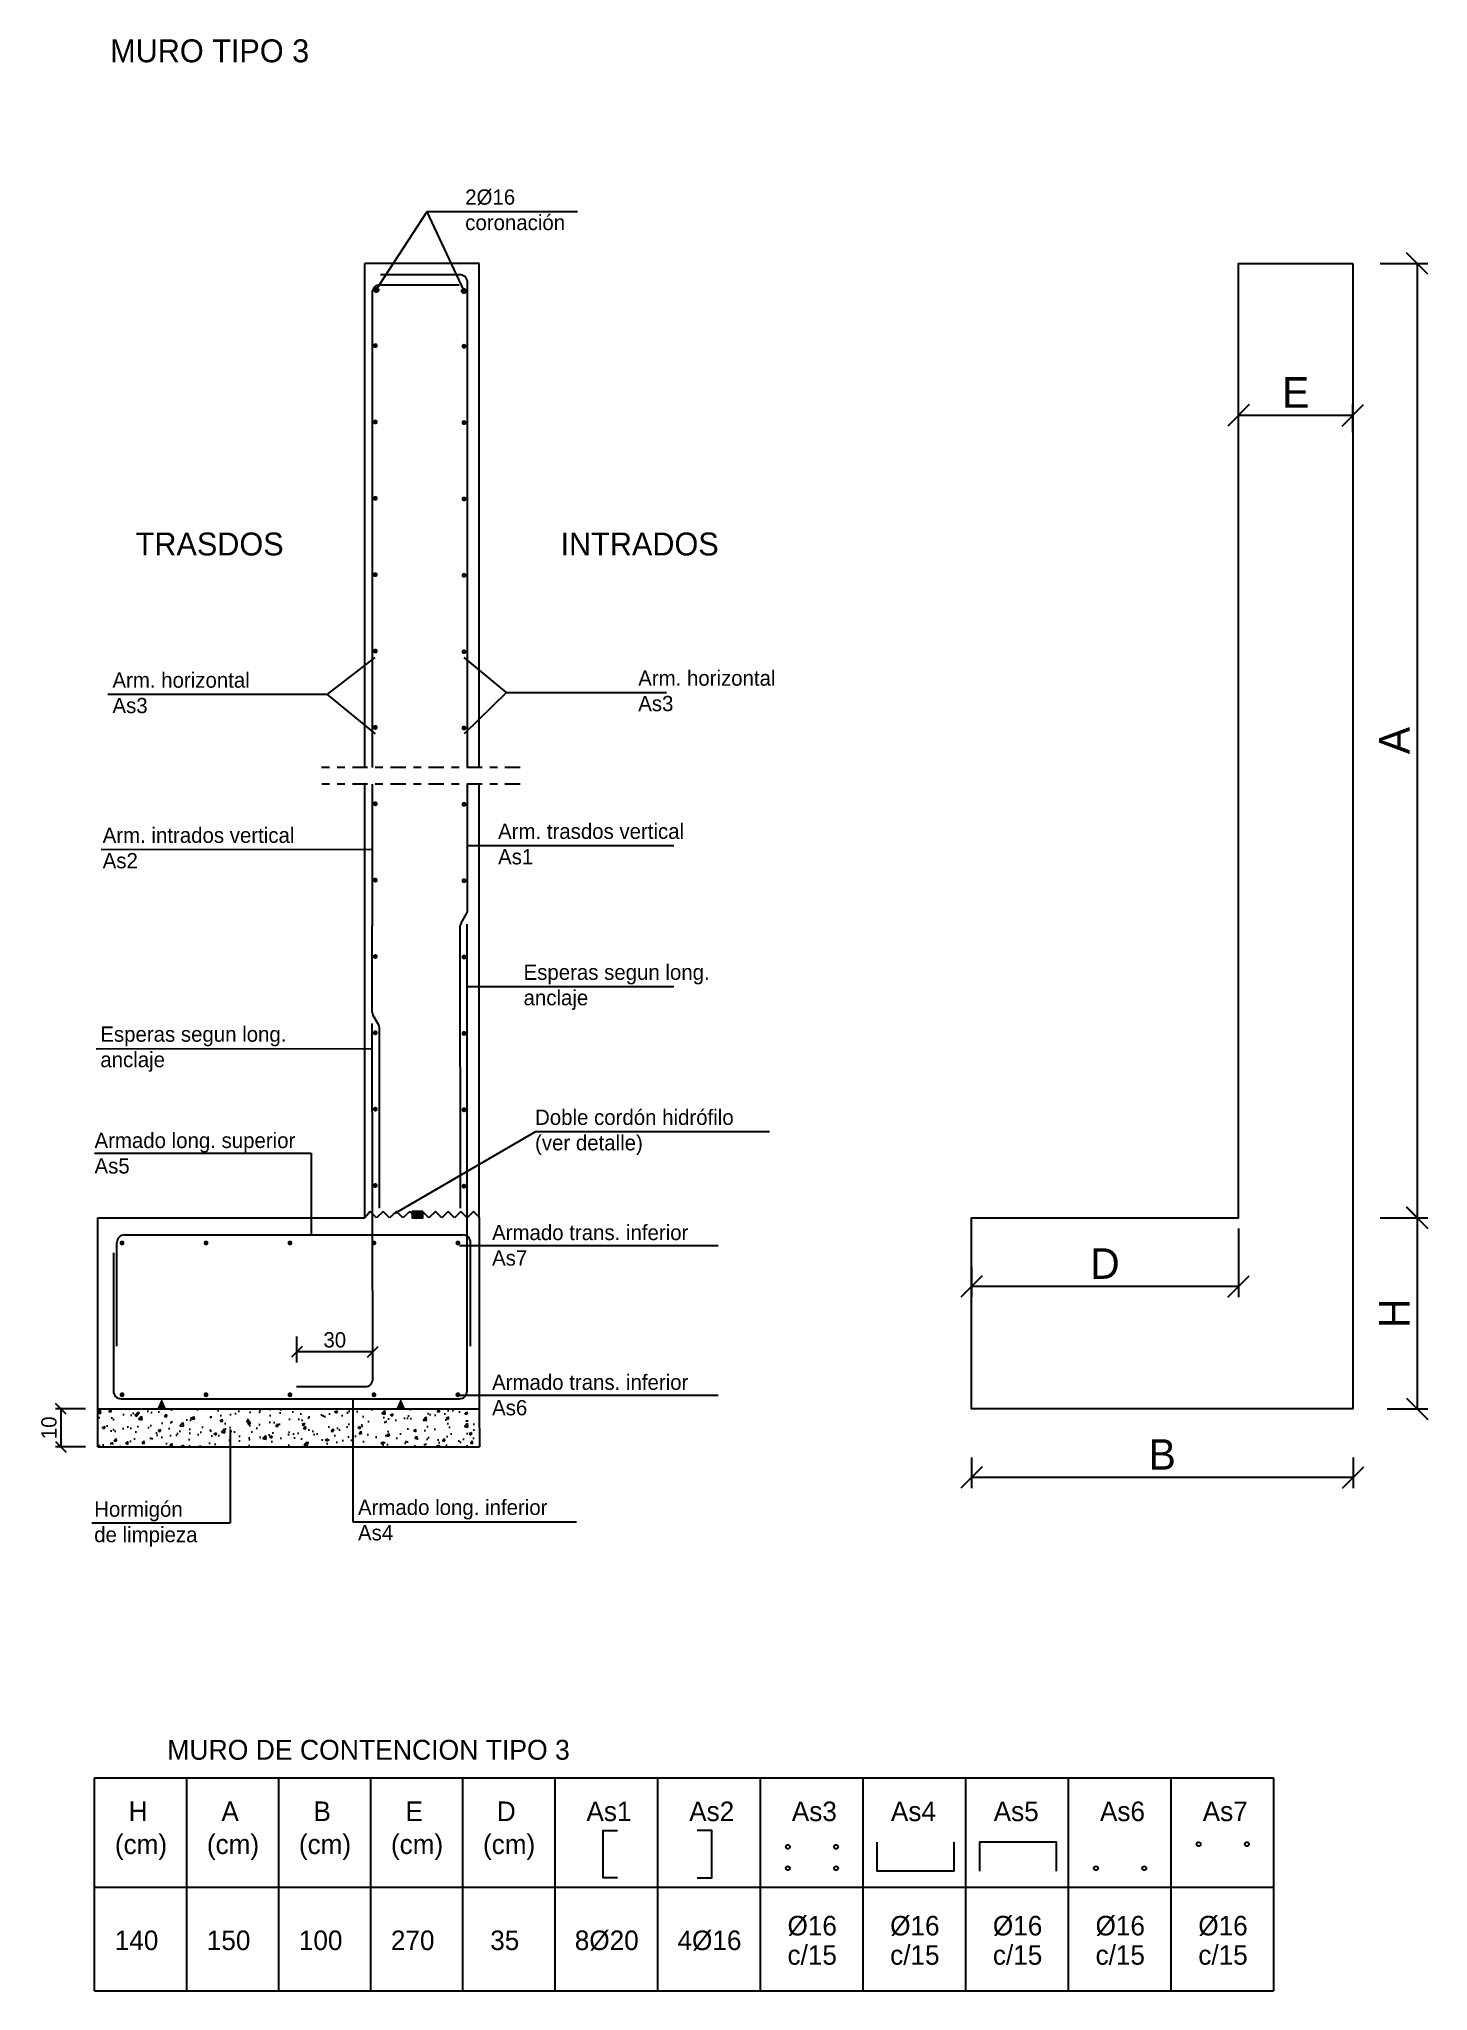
# Model space of a CAD drawing. Header units: millimetres. Extents: x 3.2 to 21.4, y 1.6 to 27.1.
import ezdxf
from ezdxf.enums import TextEntityAlignment as Align

# ---------------------------------------------------------------- set-up
doc = ezdxf.new("R2010")
doc.units = ezdxf.units.MM
doc.linetypes.add('DASHDOT', pattern=[0.4, 0.2, -0.1, 0, -0.1])
doc.layers.get('Defpoints').update_dxf_attribs({"lineweight": 0})
for name, color, linetype in [('_FINO', 8, 'Continuous'), ('DET-ARMADURA', 6, 'Continuous'), ('DET-ARMADURAS', 6, 'Continuous'), ('DET-BORDE ESTRUCTURA', 2, 'Continuous'), ('DET-COTAS', 8, 'Continuous'), ('DET-TEXTO', 2, 'Continuous'), ('DET-TEXTO LÍNEA', 8, 'Continuous'), ('DET-TEXTO TÍTULO', 1, 'Continuous'), ('DET-TRAMAS', 8, 'Continuous'), ('EST-TRAMAS', 8, 'Continuous'), ('Z_ANOTACIONES', 3, 'Continuous')]:
    doc.layers.add(name, color=color, linetype=linetype)
doc.styles.add('CENTURY', font='GOTHIC.TTF')
doc.styles.add('Estructura', font='GOTHIC.TTF', dxfattribs={"height": 0.2})
doc.styles.add('Formato', font='GOTHIC.TTF')
doc.dimstyles.new('cotas escala 1.20', dxfattribs={"dimtxt": 0.2, "dimasz": 0.14, "dimexe": 0.07, "dimexo": 0.07, "dimgap": 0.05, "dimtad": 1, "dimdec": 0, "dimlfac": 20, "dimrnd": 1, "dimzin": 1, "dimtxsty": 'Formato', "dimblk": 'OBLIQUE', "dimcen": -0.05, "dimclrd": 4, "dimclre": 8, "dimclrt": 2, "dimadec": 0, "dimazin": 0, "dimtfac": 1, "dimtdec": 0, "dimtix": 1, "dimtmove": 0, "dimatfit": 2, "dimldrblk": 'OBLIQUE', "dimfxl": 1.5, "dimarcsym": 0})
doc.dimstyles.new('cotas formato 1.100', dxfattribs={"dimtxt": 0.2, "dimasz": 0.14, "dimexe": 0.2, "dimexo": 0.16, "dimgap": 0.05, "dimtad": 1, "dimdec": 0, "dimlfac": 100, "dimrnd": 5, "dimzin": 1, "dimtxsty": 'Formato', "dimblk": 'OBLIQUE', "dimcen": -0.05, "dimclrd": 4, "dimclre": 8, "dimclrt": 2, "dimadec": 0, "dimazin": 0, "dimtfac": 1, "dimtdec": 0, "dimtix": 1, "dimtmove": 0, "dimatfit": 2, "dimldrblk": 'OBLIQUE', "dimfxl": 1.5, "dimarcsym": 0})

# ---------------------------------------------------------------- blocks, each defined once
blk = doc.blocks.new('*U17')
at = {"layer": 'DET-ARMADURAS', "color": 6, "const_width": 0.032}
blk.add_lwpolyline([(-0.016, 0, -1), (0.016, 0, -1)], format="xyb", close=True, dxfattribs=at)
blk = doc.blocks.new('*U18')
at = {"layer": 'Z_ANOTACIONES', "color": 0, "linetype": 'ByBlock', "lineweight": -2, "transparency": 16777216}
for p in [(0, 0), (1, 0), (2, 0), (3, 0), (4, 0), (5, 0), (6, 0), (7, 0), (8, 0), (9, 0), (10, 0), (11, 0)]:
    blk.add_blockref('*U17', p, dxfattribs=at)
blk = doc.blocks.new('*U19')
at = {"layer": 'DET-ARMADURAS', "color": 6, "const_width": 0.032}
blk.add_lwpolyline([(-0.016, 0, -1), (0.016, 0, -1)], format="xyb", close=True, dxfattribs=at)
blk = doc.blocks.new('*U20')
at = {"layer": 'Z_ANOTACIONES', "color": 0, "linetype": 'ByBlock', "lineweight": -2, "transparency": 16777216}
for p in [(0, 0), (1, 0), (2, 0), (3, 0), (4, 0), (5, 0), (6, 0), (7, 0), (8, 0), (9, 0), (10, 0), (11, 0)]:
    blk.add_blockref('*U19', p, dxfattribs=at)
blk = doc.blocks.new('_Oblique')
at = {"color": 0, "linetype": 'ByBlock', "lineweight": -2}
blk.add_line((-0.5, -0.5), (0.5, 0.5), dxfattribs=at)
blk = doc.blocks.new('*D23')
at = {"layer": 'Defpoints', "color": 0}
for p in [(6.552, 9.941), (6.552, 9.642), (7.55, 9.546)]:
    blk.add_point(p, dxfattribs=at)
at = {"layer": 'DET-COTAS', "color": 8, "lineweight": -2}
for p, q in [((6.552, 9.802), (6.552, 10.141)), ((7.55, 9.706), (7.55, 10.141))]:
    blk.add_line(p, q, dxfattribs=at)
at = {"layer": 'DET-COTAS', "color": 4, "lineweight": -2}
blk.add_line((7.55, 9.941), (6.552, 9.941), dxfattribs=at)
at = {"layer": 'DET-COTAS', "color": 4, "lineweight": -2, "xscale": 0.14, "yscale": 0.14, "zscale": 0.14, "rotation": 180}
blk.add_blockref('_Oblique', (6.552, 9.941), dxfattribs=at)
at = {"layer": 'DET-COTAS', "color": 4, "lineweight": -2, "xscale": 0.14, "yscale": 0.14, "zscale": 0.14}
blk.add_blockref('_Oblique', (7.55, 9.941), dxfattribs=at)
at = {"layer": 'DET-COTAS', "color": 2, "insert": (7.051, 10.096), "char_height": 0.2, "attachment_point": 5, "style": 'Formato'}
blk.add_mtext('30', dxfattribs=at)
blk = doc.blocks.new('*U15')
at = {"layer": 'DET-ARMADURAS', "color": 6, "const_width": 0.032}
blk.add_lwpolyline([(-0.016, 0, -1), (0.016, 0, -1)], format="xyb", close=True, dxfattribs=at)
blk = doc.blocks.new('*U16')
at = {"layer": 'Z_ANOTACIONES', "color": 0, "linetype": 'ByBlock', "lineweight": -2, "transparency": 16777216}
for p in [(0, 0), (1.1, 0), (2.2, 0), (3.3, 0), (4.4, 0)]:
    blk.add_blockref('*U15', p, dxfattribs=at)
blk = doc.blocks.new('*D28')
at = {"layer": 'Defpoints', "color": 0}
for p in [(18.89, 22.205), (18.89, 21.844), (20.39, 21.844)]:
    blk.add_point(p, dxfattribs=at)
at = {"layer": 'DET-COTAS', "color": 8, "lineweight": -2, "ltscale": 0.1}
for p, q in [((18.89, 21.984), (18.89, 22.345)), ((20.39, 21.984), (20.39, 22.345))]:
    blk.add_line(p, q, dxfattribs=at)
at = {"layer": 'DET-COTAS', "color": 4, "lineweight": -2, "ltscale": 0.1}
blk.add_line((20.39, 22.205), (18.89, 22.205), dxfattribs=at)
at = {"layer": 'DET-COTAS', "color": 4, "lineweight": -2, "xscale": 0.28, "yscale": 0.28, "zscale": 0.28, "rotation": 180}
blk.add_blockref('_Oblique', (18.89, 22.205), dxfattribs=at)
at = {"layer": 'DET-COTAS', "color": 4, "lineweight": -2, "xscale": 0.28, "yscale": 0.28, "zscale": 0.28}
blk.add_blockref('_Oblique', (20.39, 22.205), dxfattribs=at)
at = {"layer": 'DET-COTAS', "color": 2, "insert": (19.64, 22.505), "char_height": 0.4, "attachment_point": 5, "style": 'Formato'}
blk.add_mtext('E', dxfattribs=at)
blk = doc.blocks.new('*D30')
at = {"layer": 'Defpoints', "color": 0}
for p in [(15.392, 8.695), (20.392, 8.695), (15.392, 8.296)]:
    blk.add_point(p, dxfattribs=at)
at = {"layer": 'DET-COTAS', "color": 8, "lineweight": -2, "ltscale": 0.1}
for p, q in [((15.392, 8.555), (15.392, 8.156)), ((20.392, 8.555), (20.392, 8.156))]:
    blk.add_line(p, q, dxfattribs=at)
at = {"layer": 'DET-COTAS', "color": 4, "lineweight": -2, "ltscale": 0.1}
blk.add_line((20.392, 8.296), (15.392, 8.296), dxfattribs=at)
at = {"layer": 'DET-COTAS', "color": 4, "lineweight": -2, "xscale": 0.28, "yscale": 0.28, "zscale": 0.28, "rotation": 180}
blk.add_blockref('_Oblique', (15.392, 8.296), dxfattribs=at)
at = {"layer": 'DET-COTAS', "color": 4, "lineweight": -2, "xscale": 0.28, "yscale": 0.28, "zscale": 0.28}
blk.add_blockref('_Oblique', (20.392, 8.296), dxfattribs=at)
at = {"layer": 'DET-COTAS', "color": 2, "insert": (17.892, 8.596), "char_height": 0.4, "attachment_point": 5, "style": 'Formato'}
blk.add_mtext('B', dxfattribs=at)
blk = doc.blocks.new('*D31')
at = {"layer": 'Defpoints', "color": 0}
for p in [(20.7, 11.695), (20.7, 9.195), (21.233, 9.195)]:
    blk.add_point(p, dxfattribs=at)
at = {"layer": 'DET-COTAS', "color": 8, "lineweight": -2, "ltscale": 0.1}
for p, q in [((20.84, 11.695), (21.373, 11.695)), ((20.84, 9.195), (21.373, 9.195))]:
    blk.add_line(p, q, dxfattribs=at)
at = {"layer": 'DET-COTAS', "color": 4, "lineweight": -2, "ltscale": 0.1}
blk.add_line((21.233, 11.695), (21.233, 9.195), dxfattribs=at)
at = {"layer": 'DET-COTAS', "color": 4, "lineweight": -2, "xscale": 0.28, "yscale": 0.28, "zscale": 0.28}
for p, rotation in [((21.233, 11.695), 90), ((21.233, 9.195), 270)]:
    blk.add_blockref('_Oblique', p, dxfattribs=dict(at, rotation=rotation))
at = {"layer": 'DET-COTAS', "color": 2, "insert": (20.933, 10.445), "char_height": 0.4, "attachment_point": 5, "rotation": 90, "style": 'Formato'}
blk.add_mtext('H', dxfattribs=at)
blk = doc.blocks.new('*D32')
at = {"layer": 'Defpoints', "color": 0}
for p in [(18.89, 11.695), (15.392, 11.195), (15.392, 10.796)]:
    blk.add_point(p, dxfattribs=at)
at = {"layer": 'DET-COTAS', "color": 8, "lineweight": -2, "ltscale": 0.1}
for p, q in [((18.89, 11.555), (18.89, 10.656)), ((15.392, 11.055), (15.392, 10.656))]:
    blk.add_line(p, q, dxfattribs=at)
at = {"layer": 'DET-COTAS', "color": 4, "lineweight": -2, "ltscale": 0.1}
blk.add_line((18.89, 10.796), (15.392, 10.796), dxfattribs=at)
at = {"layer": 'DET-COTAS', "color": 4, "lineweight": -2, "xscale": 0.28, "yscale": 0.28, "zscale": 0.28, "rotation": 180}
blk.add_blockref('_Oblique', (15.392, 10.796), dxfattribs=at)
at = {"layer": 'DET-COTAS', "color": 4, "lineweight": -2, "xscale": 0.28, "yscale": 0.28, "zscale": 0.28}
blk.add_blockref('_Oblique', (18.89, 10.796), dxfattribs=at)
at = {"layer": 'DET-COTAS', "color": 2, "insert": (17.141, 11.096), "char_height": 0.4, "attachment_point": 5, "style": 'Formato'}
blk.add_mtext('D', dxfattribs=at)
blk = doc.blocks.new('*D33')
at = {"layer": 'Defpoints', "color": 0}
for p in [(20.606, 24.195), (20.606, 11.697), (21.233, 11.697)]:
    blk.add_point(p, dxfattribs=at)
at = {"layer": 'DET-COTAS', "color": 8, "lineweight": -2, "ltscale": 0.1}
for p, q in [((20.746, 24.195), (21.373, 24.195)), ((20.746, 11.697), (21.373, 11.697))]:
    blk.add_line(p, q, dxfattribs=at)
at = {"layer": 'DET-COTAS', "color": 4, "lineweight": -2, "ltscale": 0.1}
blk.add_line((21.233, 24.195), (21.233, 11.697), dxfattribs=at)
at = {"layer": 'DET-COTAS', "color": 4, "lineweight": -2, "xscale": 0.28, "yscale": 0.28, "zscale": 0.28}
for p, rotation in [((21.233, 24.195), 90), ((21.233, 11.697), 270)]:
    blk.add_blockref('_Oblique', p, dxfattribs=dict(at, rotation=rotation))
at = {"layer": 'DET-COTAS', "color": 2, "insert": (20.933, 17.946), "char_height": 0.4, "attachment_point": 5, "rotation": 90, "style": 'Formato'}
blk.add_mtext('A', dxfattribs=at)
blk = doc.blocks.new('*D51')
at = {"layer": 'Defpoints', "color": 0}
for p in [(3.855, 9.195), (3.462, 8.695), (3.853, 8.695)]:
    blk.add_point(p, dxfattribs=at)
at = {"layer": 'DET-COTAS', "color": 8, "lineweight": -2, "ltscale": 0.1}
for p, q in [((3.785, 9.195), (3.392, 9.195)), ((3.783, 8.695), (3.392, 8.695))]:
    blk.add_line(p, q, dxfattribs=at)
at = {"layer": 'DET-COTAS', "color": 4, "lineweight": -2, "ltscale": 0.1}
blk.add_line((3.462, 9.195), (3.462, 8.695), dxfattribs=at)
at = {"layer": 'DET-COTAS', "color": 4, "lineweight": -2, "xscale": 0.14, "yscale": 0.14, "zscale": 0.14}
for p, rotation in [((3.462, 9.195), 90), ((3.462, 8.695), 270)]:
    blk.add_blockref('_Oblique', p, dxfattribs=dict(at, rotation=rotation))
at = {"layer": 'DET-COTAS', "color": 2, "insert": (3.307, 8.945), "char_height": 0.2, "attachment_point": 5, "rotation": 90, "style": 'Formato'}
blk.add_mtext('10', dxfattribs=at)
blk = doc.blocks.new('*U52')
at = {"layer": 'DET-ARMADURAS', "color": 6, "const_width": 0.032}
blk.add_lwpolyline([(-0.016, 0, -1), (0.016, 0, -1)], format="xyb", close=True, dxfattribs=at)
blk = doc.blocks.new('*U54')
at = {"layer": 'Z_ANOTACIONES', "color": 0, "linetype": 'ByBlock', "lineweight": -2, "transparency": 16777216}
for p in [(0, 0), (1.1, 0), (2.2, 0), (3.3, 0), (4.4, 0)]:
    blk.add_blockref('*U52', p, dxfattribs=at)

msp = doc.modelspace()

# ---------------------------------------------------------------- hatches: boundary and pattern name
at = {"layer": 'DET-ARMADURA'}
h = msp.add_hatch(color=6, dxfattribs=at)
h.dxf.hatch_style = 1
edge = h.paths.add_edge_path()
edge.add_arc((7.595, 23.847), 0.029, -270, 90, ccw=False)
h = msp.add_hatch(color=6, dxfattribs=at)
h.dxf.hatch_style = 1
edge = h.paths.add_edge_path()
edge.add_arc((8.744, 23.834), 0.029, -270, 90, ccw=False)
at = {"layer": 'DET-BORDE ESTRUCTURA'}
h = msp.add_hatch(color=256, dxfattribs=at)
h.dxf.hatch_style = 1
h.paths.add_polyline_path([(8.205, 11.777), (8.064, 11.777), (8.064, 11.697), (8.205, 11.697)])
at = {"layer": 'DET-TRAMAS'}
h = msp.add_hatch(dxfattribs=at)
h.set_pattern_fill('AR-CONC', color=256, scale=0.002, angle=180, style=0)
h.set_pattern_definition([(50, (-153.22603, -616.94035), (0.36436934, -0.03187817), [0.0381, -0.4191]), (355, (-153.22603, -616.94035), (-0.07048684, 0.3821137), [0.03048, -0.33528117]), (100.451445, (-153.19567, -616.943), (0.2938825, 0.3502355), [0.03238002, -0.35618049]), (46.1842, (-153.22603, -616.83875), (0.54215808, -0.08408466), [0.05715, -0.62865]), (96.63556, (-153.18085, -616.84576), (0.47480827, 0.49485225), [0.04857005, -0.5342712]), (351.18415, (-153.22603, -616.83875), (0.47480827, 0.49485225), [0.04571993, -0.50291946]), (21, (-153.17523, -616.86415), (0.30322878, -0.2045304), [0.0381, -0.4191]), (326, (-153.17523, -616.86415), (0.12360406, 0.36837593), [0.03048, -0.33528]), (71.451445, (-153.14996, -616.8812), (0.42683284, 0.16384554), [0.03238002, -0.35617988]), (37.5, (-153.22603, -616.94035), (0.006177207, 0.169110078), [0, -0.331216, 0, -0.34036, 0, -0.33655]), (7.5, (-153.22603, -616.94035), (0.133639325, 0.20036115), [0, -0.194056, 0, -0.323596, 0, -0.12827]), (327.5, (-153.33931, -616.94035), (0.27118119, -0.011457488), [0, -0.127, 0, -0.39624, 0, -0.52578]), (317.5, (-153.39011, -616.94035), (0.29625836, 0.05085298), [0, -0.1651, 0, -0.263144, 0, -0.37338])])
h.paths.add_polyline_path([(8.947, 9.195), (8.947, 8.695), (3.947, 8.696), (3.947, 9.196)])

# ---------------------------------------------------------------- linework, layer by layer
at = {"layer": '_FINO'}
msp.add_line((12.746, 12.822), (9.675, 12.822), dxfattribs=at)
for points in [[(4.725, 9.195), (4.84, 9.195), (4.783, 9.326)], [(4.725, 9.195), (4.84, 9.195), (4.783, 9.326)], [(7.857, 9.195), (7.973, 9.195), (7.915, 9.326)], [(7.857, 9.195), (7.973, 9.195), (7.915, 9.326)]]:
    msp.add_solid(points, dxfattribs=at)
at = {"layer": 'DET-ARMADURA', "color": 6}
for centre in [(7.595, 23.847), (8.744, 23.834)]:
    msp.add_circle(centre, 0.029, dxfattribs=at)
at = {"layer": 'DET-ARMADURAS', "color": 6}
for p, q in [((8.691, 24.047), (7.652, 24.047)), ((8.679, 23.912), (7.64, 23.912)), ((8.791, 17.594), (8.791, 23.947)), ((8.791, 15.724), (8.791, 17.375)), ((8.706, 15.553), (8.781, 15.687)), ((7.541, 14.394), (7.54, 15.513)), ((8.696, 11.823), (8.695, 15.518)), ((8.785, 9.426), (8.785, 15.54)), ((7.541, 14.388), (7.541, 14.394)), ((7.541, 14.388), (7.541, 14.394)), ((7.626, 14.218), (7.551, 14.353)), ((7.55, 9.584), (7.54, 14.238)), ((7.636, 11.823), (7.637, 14.183)), ((4.196, 10.016), (4.196, 11.371)), ((4.296, 11.471), (8.73, 11.471)), ((8.83, 10.016), (8.83, 11.371)), ((4.151, 11.235), (4.151, 9.426)), ((6.551, 9.484), (7.45, 9.484)), ((4.251, 9.326), (8.685, 9.326))]:
    msp.add_line(p, q, dxfattribs=at)
for points in [[(7.54, 23.812), (7.54, 17.594)], [(7.54, 17.375), (7.54, 15.513)]]:
    msp.add_lwpolyline(points, dxfattribs=at)
for centre, radius, start, end in [((8.691, 23.947), 0.1, 0, 90), ((7.64, 23.812), 0.1, 90, 180), ((8.727, 15.722), 0.0639, 326.8215, 0), ((8.759, 15.518), 0.0639, 146.8215, 180), ((7.605, 14.388), 0.0639, 180, 213.1785), ((7.605, 14.388), 0.0639, 180, 213.1785), ((7.573, 14.183), 0.0639, 0, 33.1785), ((4.296, 11.371), 0.1, 90, 180), ((8.73, 11.371), 0.1, 0, 90), ((7.45, 9.584), 0.1, 270, 0.1209), ((4.251, 9.426), 0.1, 180, 270), ((8.685, 9.426), 0.1, 270, 0.0843)]:
    msp.add_arc(centre, radius, start, end, dxfattribs=at)
at = {"layer": 'DET-BORDE ESTRUCTURA'}
for p, q in [((7.444, 17.594), (7.444, 24.195)), ((8.944, 24.195), (7.444, 24.195)), ((8.944, 17.594), (8.944, 24.195)), ((7.444, 11.695), (7.444, 17.375)), ((8.944, 11.695), (8.944, 17.375)), ((3.947, 11.695), (7.444, 11.695)), ((3.947, 8.695), (3.947, 11.695)), ((3.947, 11.695), (7.444, 11.695)), ((8.944, 11.695), (8.944, 9.195)), ((3.947, 9.195), (8.944, 9.195)), ((8.944, 9.195), (8.947, 8.695)), ((3.947, 8.695), (8.947, 8.695))]:
    msp.add_line(p, q, dxfattribs=at)
msp.add_lwpolyline([(20.39, 24.195), (20.39, 9.195), (15.392, 9.195), (15.392, 11.695), (18.89, 11.695), (18.89, 24.195), (20.39, 24.195)], dxfattribs=at)
msp.add_lwpolyline([(8.205, 11.777), (8.064, 11.777), (8.064, 11.697), (8.205, 11.697)], close=True, dxfattribs=at)
at = {"layer": 'DET-COTAS'}
for p, q in [((7.513, 11.779), (7.444, 11.695)), ((7.596, 11.695), (7.513, 11.779)), ((7.687, 11.779), (7.596, 11.695)), ((7.77, 11.695), (7.687, 11.779)), ((7.861, 11.779), (7.77, 11.695)), ((7.944, 11.695), (7.861, 11.779)), ((8.035, 11.779), (7.944, 11.695)), ((8.119, 11.695), (8.035, 11.779)), ((8.202, 11.779), (8.119, 11.695)), ((8.285, 11.695), (8.202, 11.779)), ((8.369, 11.779), (8.285, 11.695)), ((8.452, 11.695), (8.369, 11.779)), ((8.535, 11.779), (8.452, 11.695)), ((8.619, 11.695), (8.535, 11.779)), ((8.702, 11.779), (8.619, 11.695)), ((8.785, 11.695), (8.702, 11.779)), ((8.869, 11.779), (8.785, 11.695)), ((8.952, 11.695), (8.869, 11.779)), ((8.785, 11.695), (8.785, 11.695))]:
    msp.add_line(p, q, dxfattribs=at)
at = {"layer": 'DET-TEXTO'}
for p, q in [((3.903, 4.362), (19.351, 4.362)), ((3.903, 1.569), (3.903, 4.362)), ((5.109, 4.362), (5.109, 1.569)), ((6.315, 4.362), (6.315, 1.569)), ((7.521, 4.362), (7.521, 1.569)), ((8.726, 4.362), (8.726, 1.569)), ((9.932, 4.362), (9.932, 1.569)), ((11.278, 4.362), (11.278, 1.569)), ((12.623, 4.362), (12.623, 1.569)), ((13.969, 4.362), (13.969, 1.569)), ((15.314, 4.362), (15.314, 1.569)), ((16.66, 4.362), (16.66, 1.569)), ((18.006, 4.362), (18.006, 1.569)), ((19.351, 4.362), (19.351, 1.569)), ((3.903, 2.931), (19.351, 2.931)), ((3.903, 1.569), (19.351, 1.569))]:
    msp.add_line(p, q, dxfattribs=at)
for points in [[(10.756, 3.051), (10.566, 3.051), (10.566, 3.672), (10.756, 3.672)], [(11.799, 3.051), (11.989, 3.051), (11.989, 3.672), (11.799, 3.672)], [(15.163, 3.517), (15.163, 3.137), (14.155, 3.137), (14.155, 3.517)], [(16.507, 3.137), (16.507, 3.517), (15.499, 3.517), (15.499, 3.137)]]:
    msp.add_lwpolyline(points, dxfattribs=at)
for centre in [(12.987, 3.457), (13.619, 3.457), (18.369, 3.492), (19.001, 3.492), (12.987, 3.177), (13.619, 3.177), (17.023, 3.177), (17.656, 3.177)]:
    msp.add_circle(centre, 0.0263, dxfattribs=at)
at = {"layer": 'DET-TEXTO LÍNEA'}
for p, q in [((8.258, 24.872), (7.582, 23.833)), ((10.231, 24.872), (8.258, 24.872)), ((8.258, 24.872), (8.74, 23.834)), ((6.952, 18.551), (7.582, 19.033)), ((9.302, 18.576), (8.744, 19.033)), ((6.952, 18.551), (4.076, 18.551)), ((6.952, 18.551), (7.582, 18.033)), ((9.302, 18.576), (8.744, 18.033)), ((9.302, 18.576), (11.395, 18.576)), ((7.541, 16.52), (3.989, 16.514)), ((8.786, 16.57), (11.493, 16.57)), ((8.786, 14.723), (11.493, 14.724)), ((7.541, 13.908), (3.925, 13.903)), ((3.902, 12.543), (6.74, 12.543)), ((6.74, 12.543), (6.74, 11.471)), ((12.072, 11.329), (8.683, 11.329)), ((7.292, 7.71), (7.292, 9.326)), ((12.072, 9.367), (8.683, 9.367)), ((5.681, 8.922), (5.681, 7.7)), ((3.867, 7.7), (5.681, 7.7)), ((10.218, 7.71), (7.292, 7.71))]:
    msp.add_line(p, q, dxfattribs=at)
at = {"layer": 'DET-TEXTO LÍNEA', "linetype": 'DASHDOT'}
msp.add_line((9.481, 17.375), (6.882, 17.375), dxfattribs=at)
msp.add_lwpolyline([(9.481, 17.594), (6.875, 17.594), (6.875, 17.594)], dxfattribs=at)
at = {"layer": 'EST-TRAMAS'}
msp.add_line((7.844, 11.754), (9.675, 12.822), dxfattribs=at)

# ---------------------------------------------------------------- block references
at = {"layer": 'Z_ANOTACIONES', "xscale": -1, "rotation": 270}
for name, p in [('*U20', (7.582, 12.118)), ('*U18', (8.744, 12.11))]:
    msp.add_blockref(name, p, dxfattribs=at)
at = {"layer": 'Z_ANOTACIONES', "xscale": -1}
for name, p in [('*U54', (8.664, 11.366)), ('*U16', (8.664, 9.378))]:
    msp.add_blockref(name, p, dxfattribs=at)

# ---------------------------------------------------------------- texts
at = {"layer": 'DET-TEXTO', "style": 'Estructura'}
for s, height, p in [('MURO DE CONTENCION TIPO 3', 0.26, (7.493, 4.598)), ('H', 0.256, (4.474, 3.795)), ('A', 0.256, (5.68, 3.795)), ('B', 0.256, (6.886, 3.795)), ('E', 0.256, (8.092, 3.795)), ('D', 0.256, (9.298, 3.795)), ('As1', 0.256, (10.643, 3.794)), ('As2', 0.256, (11.989, 3.794)), ('As3', 0.256, (13.334, 3.794)), ('As4 ', 0.256, (14.68, 3.794)), ('As5 ', 0.256, (16.026, 3.794)), ('As6', 0.256, (17.371, 3.794)), ('As7', 0.256, (18.717, 3.794)), ('(cm)', 0.256, (4.512, 3.363)), ('(cm)', 0.256, (5.718, 3.363)), ('(cm)', 0.256, (6.923, 3.363)), ('(cm)', 0.256, (8.129, 3.363)), ('(cm)', 0.256, (9.335, 3.363)), ('%%C16', 0.256, (13.306, 2.297)), ('%%C16', 0.256, (14.651, 2.297)), ('%%C16', 0.256, (15.997, 2.297)), ('%%C16', 0.256, (17.342, 2.297)), ('%%C16', 0.256, (18.688, 2.297)), ('140', 0.256, (4.454, 2.105)), ('150', 0.256, (5.66, 2.105)), ('100', 0.256, (6.866, 2.105)), ('270', 0.256, (8.072, 2.105)), ('35', 0.256, (9.278, 2.105)), ('8%%C20', 0.256, (10.614, 2.105)), ('4%%C16', 0.256, (11.96, 2.105)), ('c/15', 0.256, (13.306, 1.913)), ('c/15', 0.256, (14.651, 1.913)), ('c/15', 0.256, (15.997, 1.913)), ('c/15', 0.256, (17.342, 1.913)), ('c/15', 0.256, (18.688, 1.913))]:
    msp.add_text(s, height=height, dxfattribs=at).set_placement(p, align=Align.CENTER)
at = {"layer": 'DET-TEXTO', "char_height": 0.2}
for s, width, gutter_width, heights, insert, attachment_point, style in [('\\A1;\\pxql;2%%C16 coronación', 1.75359, 12.5, [-0.563], (8.76, 25.164), 1, 'CENTURY'), ('\\pxql;Arm. horizontal \\PAs3', 2.93769, 0.9, [-0.552], (7.076, 18.838), 3, 'CENTURY'), ('\\pxql;Arm. horizontal \\PAs3', 2.93769, 0.9, [-0.552], (13.964, 18.864), 3, 'CENTURY'), ('\\pxql;Arm. intrados vertical \\PAs2', 2.93769, 0.9, [-0.551], (6.948, 16.806), 3, 'CENTURY'), ('\\pxql;Arm. trasdos vertical \\PAs1', 2.93769, 0.9, [-0.546], (12.128, 16.858), 3, 'CENTURY'), ('\\pxql;Esperas segun long. \\Panclaje', 2.93769, 0.9, [-0.605], (12.462, 15.012), 3, 'CENTURY'), ('\\pxql;Esperas segun long. \\Panclaje', 2.93769, 0.9, [-0.605], (6.917, 14.201), 3, 'CENTURY'), ('\\pxql;Doble cordón hidrófilo \\P(ver detalle)', 4.16821, 0.9, [-0.617], (13.843, 13.112), 3, 'Estructura'), ('Armado long. superior\\PAs5', 9.01864, 12.5, [-0.547], (3.903, 12.809), 1, 'Estructura'), ('Armado trans. inferior \\PAs7', 9.01864, 12.5, [-0.547], (9.112, 11.603), 1, 'Estructura'), ('Armado trans. inferior \\PAs6', 9.01864, 12.5, [-0.552], (9.112, 9.642), 1, 'Estructura'), ('\\A1;\\pxql;Hormigón\\Pde limpieza', 3.53972, 12.5, [-0.614], (7.439, 7.98), 3, 'CENTURY'), ('Armado long. inferior\\PAs4', 9.01864, 12.5, [-0.551], (7.355, 8.004), 1, 'Estructura')]:
    msp.add_mtext_dynamic_manual_height_columns(s, width=width, gutter_width=gutter_width, heights=heights, dxfattribs=dict(at, insert=insert, attachment_point=attachment_point, style=style))
at = {"layer": 'DET-TEXTO TÍTULO', "char_height": 0.3, "attachment_point": 1, "style": 'Formato'}
for s, insert in [('\\pxqc;MURO TIPO 3', (1.714, 27.129)), ('\\pxqc;TRASDOS', (1.714, 20.67)), ('\\pxqc;INTRADOS', (7.347, 20.67))]:
    msp.add_mtext_dynamic_manual_height_columns(s, width=7.39517, gutter_width=0.9, heights=[-0.315], dxfattribs=dict(at, insert=insert))

# ---------------------------------------------------------------- dimensions: what is measured, and where the dimension line sits
at = {"layer": 'DET-COTAS', "ltscale": 0.1}
for base, p1, p2, angle, text, override, picture, middle in [((21.233, 11.697), (20.606, 24.195), (20.606, 11.697), 90, 'A', {"dimscale": 2, "dimtxsty": 'Formato', "dimblk": 'Oblique'}, '*D33', (20.933, 17.946)), ((18.89, 22.205), (20.39, 21.844), (18.89, 21.844), 180, 'E', {"dimscale": 2, "dimblk": 'Oblique'}, '*D28', (19.64, 22.505)), ((21.233, 9.195), (20.7, 11.695), (20.7, 9.195), 90, 'H', {"dimscale": 2, "dimblk": 'Oblique'}, '*D31', (20.933, 10.445)), ((15.392, 10.796), (18.89, 11.695), (15.392, 11.195), 180, 'D', {"dimscale": 2, "dimtxsty": 'Formato', "dimblk": 'Oblique'}, '*D32', (17.141, 11.096)), ((15.392, 8.296), (20.392, 8.695), (15.392, 8.695), 180, 'B', {"dimscale": 2, "dimblk": 'Oblique'}, '*D30', (17.892, 8.596))]:
    dim = msp.add_linear_dim(base=base, p1=p1, p2=p2, angle=angle, text=text, dimstyle='cotas escala 1.20', override=override, dxfattribs=at)
    dim.commit()
    dim.dimension.update_dxf_attribs({"geometry": picture, "text_midpoint": middle})
at = {"layer": 'DET-COTAS'}
dim = msp.add_linear_dim(base=(6.552, 9.941), p1=(7.55, 9.546), p2=(6.552, 9.642), angle=180, text='30', dimstyle='cotas formato 1.100', dxfattribs=at)
dim.commit()
dim.dimension.update_dxf_attribs({"geometry": '*D23', "text_midpoint": (7.051, 10.096)})
at = {"layer": 'DET-COTAS', "ltscale": 0.1}
dim = msp.add_linear_dim(base=(3.462, 8.695), p1=(3.855, 9.195), p2=(3.853, 8.695), angle=90, text='10', dimstyle='cotas escala 1.20', dxfattribs=at)
dim.commit()
dim.dimension.update_dxf_attribs({"geometry": '*D51', "text_midpoint": (3.307, 8.945)})

doc.saveas('drawing.dxf')
